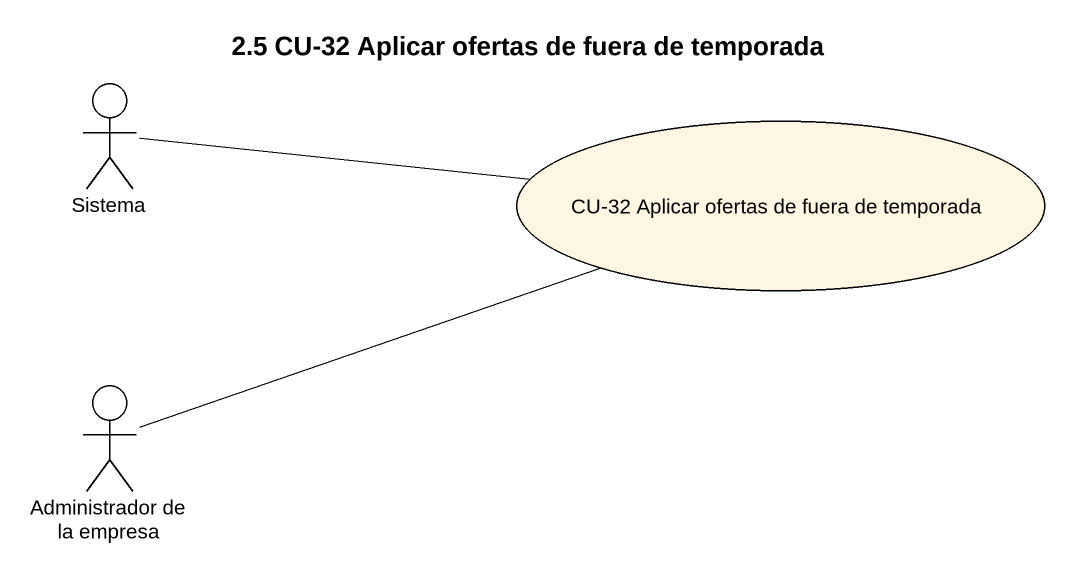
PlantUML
@startuml
title 2.5 CU-32 Aplicar ofertas de fuera de temporada
actor Sistema
usecase "CU-32 Aplicar ofertas de fuera de temporada" as CU_32_Aplicar_ofertas_de
actor "Administrador de la empresa" as Administrador_de_la_empresa
Sistema -right- CU_32_Aplicar_ofertas_de
Administrador_de_la_empresa -right- CU_32_Aplicar_ofertas_de
@enduml
